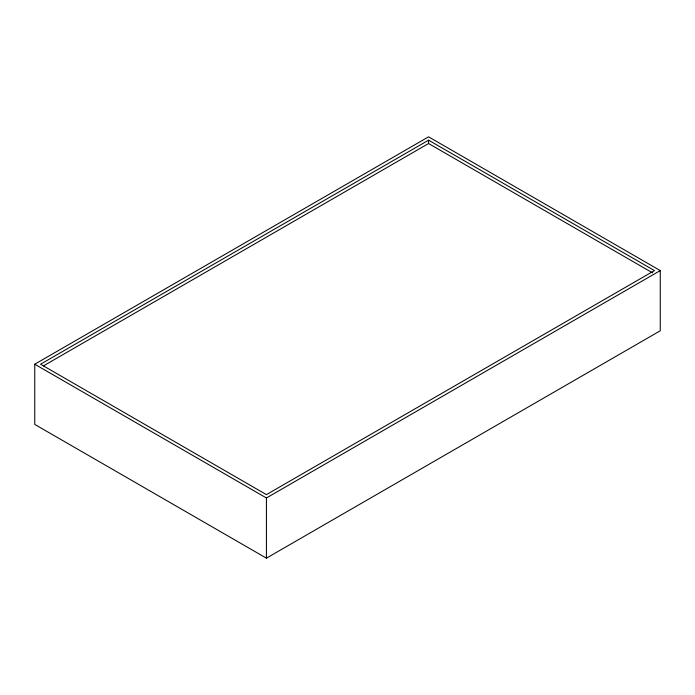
<?xml version="1.0" encoding="UTF-8"?>
<svg xmlns="http://www.w3.org/2000/svg" width="695" height="695" viewBox="0 0 695 695"><rect width="100%" height="100%" fill="white"/><g stroke="black" fill="none" stroke-linecap="round" stroke-linejoin="round"><path stroke-width="1.04" d="M34.75 364.215L428.58 136.837L660.25 270.59L660.25 330.785L266.42 558.163L34.75 424.41L34.75 364.215L266.42 497.968L660.25 270.59M428.58 140.182L40.545 364.215L266.42 494.623L654.455 270.59L428.58 140.182L428.58 143.526L43.359 365.935M428.58 143.526L652.588 272.857M266.42 497.968L266.42 558.163"/></g></svg>
